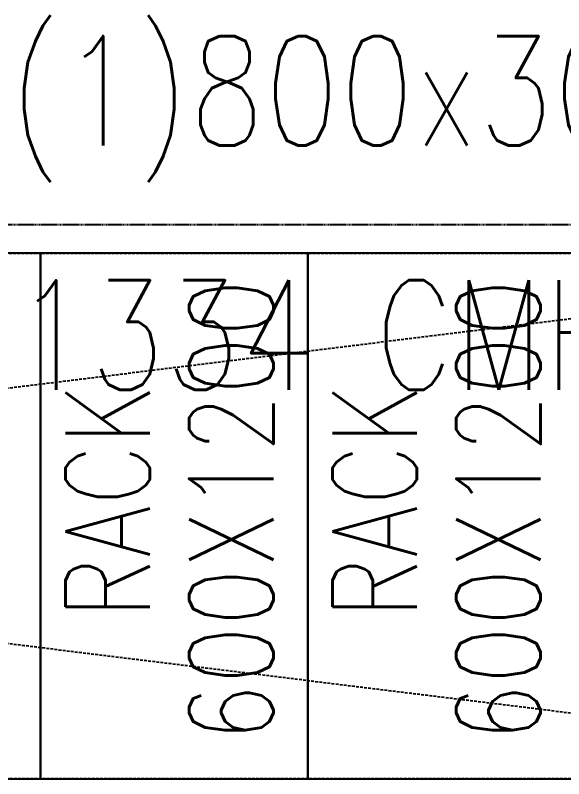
# Model space of a CAD drawing. Extents: x 225000 to 2157367, y 208400 to 840900.
# Drawn here: x 507718 to 508970, y 406402 to 408145 of the extents above; entities that cross this region are included whole.
import ezdxf
from ezdxf.enums import TextEntityAlignment as Align

# ---------------------------------------------------------------- set-up
doc = ezdxf.new("R2010")
doc.units = 0
doc.header["$LTSCALE"] = 10
doc.linetypes.add('XFDP20-DC-PH1$0$HIDDEN2', pattern=[0.1875, 0.125, -0.0625])
doc.linetypes.add('XFM2D20-DC$0$HIDDEN', pattern=[0.3, 0.2, -0.1])
for name, color, linetype in [('XFDP20-DC-PH1$0$A-EQ (PH1)', 15, 'XFDP20-DC-PH1$0$HIDDEN2'), ('XFM2D20-DC$0$M-DUCT-TEXT', 4, 'Continuous'), ('XFM2D20-DC$0$M-DUCT-TEXT-Line', 3, 'Continuous'), ('XFM2Q20-DC$0$RACK-DC1-600X1200', 6, 'Continuous')]:
    doc.layers.add(name, color=color, linetype=linetype)
doc.styles.add('XFM2D20-DC$0$aa-txt', font='simplex.shx', dxfattribs={"width": 0.8, "bigfont": 'CHINA.shx'})
doc.styles.add('XFM2Q20-DC$0$XOL30-HVAC-EQ-L194205$0$Standard', font='txt.shx', dxfattribs={"width": 0.8, "bigfont": 'chineset.shx'})
doc.dimstyles.new('XFM2D20-DC$0$adim-100', dxfattribs={"dimscale": 100, "dimtxt": 0.25, "dimasz": 2.5, "dimexe": 0.1, "dimexo": 0.5, "dimgap": 0.15, "dimtad": 0, "dimdec": 4, "dimdsep": 46, "dimtxsty": 'XFM2D20-DC$0$aa-txt', "dimcen": 2.5, "dimclrd": 256, "dimclre": 256, "dimclrt": 256, "dimadec": 0, "dimazin": 0, "dimtfac": 1, "dimtdec": 4, "dimtmove": 0, "dimatfit": 3, "dimfxl": 1, "dimtolj": 1, "dimtzin": 0, "dimarcsym": 0})

# ---------------------------------------------------------------- blocks, each defined once
blk = doc.blocks.new('XFDP20-DC-PH1')
at = {"layer": 'XFDP20-DC-PH1$0$A-EQ (PH1)', "ltscale": 5}
for p, q in [((510205.6, 207602.3, 0), (500475.6, 206402.3, 0)), ((500475.6, 207602.3, 0), (510205.6, 206402.3, 0))]:
    blk.add_line(p, q, dxfattribs=at)
at = {"layer": 'XFDP20-DC-PH1$0$A-EQ (PH1)', "ltscale": 5, "elevation": 0}
blk.add_lwpolyline([(510205.6, 206402.3), (500475.6, 206402.3), (500475.6, 207602.3), (510205.6, 207602.3)], close=True, dxfattribs=at)
blk = doc.blocks.new('XFM2Q20-DC')
at = {"layer": 'XFM2Q20-DC$0$RACK-DC1-600X1200', "elevation": 0}
for points in [[(507775.6, 207602.3), (507165.6, 207602.3), (507165.6, 206402.3), (507775.6, 206402.3)], [(508385.6, 207602.3), (507775.6, 207602.3), (507775.6, 206402.3), (508385.6, 206402.3)], [(508995.6, 207602.3), (508385.6, 207602.3), (508385.6, 206402.3), (508995.6, 206402.3)]]:
    blk.add_lwpolyline(points, close=True, dxfattribs=at)
at = {"color": 53, "style": 'XFM2Q20-DC$0$XOL30-HVAC-EQ-L194205$0$Standard', "width": 0.8}
for s, p in [('600X1200', (508307.4, 206486.4, 0)), ('600X1200', (508917.4, 206486.4, 0)), ('RACK', (508025, 206768.6, 0)), ('RACK', (508635, 206768.6, 0))]:
    blk.add_text(s, height=192.55, rotation=90, dxfattribs=at).set_placement(p)
blk = doc.blocks.new('XFM2D20-DC')
at = {"layer": 'XFM2D20-DC$0$M-DUCT-TEXT', "color": 252, "linetype": 'XFM2D20-DC$0$HIDDEN', "style": 'XFM2D20-DC$0$aa-txt', "width": 0.8}
for s, p in [('(1)800x300 SAG', (509932.5, 207972.4)), ('1334 CMH,W/VD.', (510013.8, 207415.2))]:
    blk.add_text(s, height=250, dxfattribs=at).set_placement(p, align=Align.MIDDLE_RIGHT)
at = {"layer": 'XFM2D20-DC$0$M-DUCT-TEXT-Line', "color": 252, "linetype": 'XFM2D20-DC$0$HIDDEN'}
blk.add_leader([(510907.4, 206780), (510150.1, 207666.4), (507089.4, 207666.4)], dimstyle='XFM2D20-DC$0$adim-100', dxfattribs=at)

msp = doc.modelspace()

# ---------------------------------------------------------------- block references
for name in ['XFM2D20-DC', 'XFDP20-DC-PH1', 'XFM2Q20-DC']:
    msp.add_blockref(name, (0, 200000))

doc.saveas('drawing.dxf')
